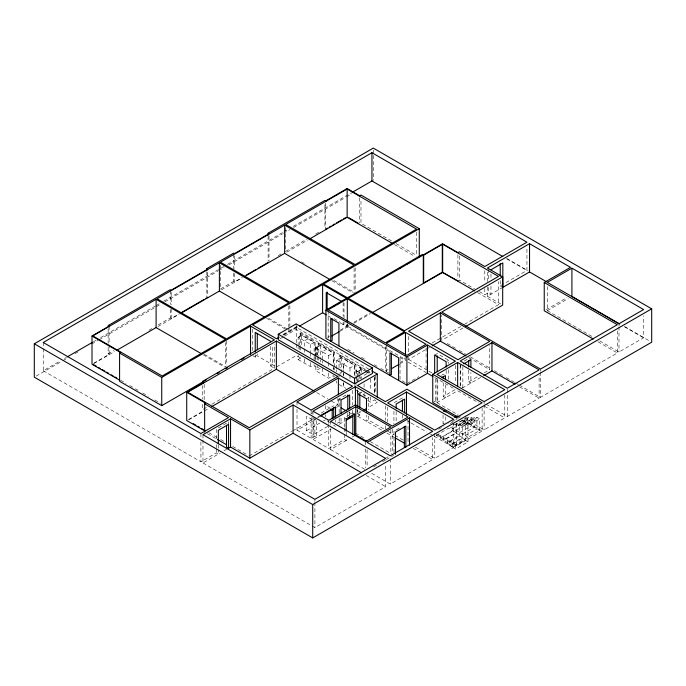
<?xml version="1.0" encoding="UTF-8"?>
<svg xmlns="http://www.w3.org/2000/svg" width="686" height="686" viewBox="0 0 686 686"><rect width="100%" height="100%" fill="white"/><g stroke="black" fill="none" stroke-linecap="round" stroke-linejoin="round"><path stroke-width="0.51" stroke-dasharray="3.43 2.57" d="M43.244 348.762L43.244 370.74L59.905 361.119M64.535 358.452L66.388 357.38M93.245 341.877L96.023 340.273M100.653 337.598L155.276 306.059M156.202 305.527L159.907 303.384M163.611 301.248L223.799 266.502M227.503 264.359L283.061 232.288M283.987 231.757L288.617 229.081M293.239 226.406L351.575 192.732M36.152 376.1L62.083 361.128M63.009 360.596L67.64 357.921M75.048 353.642L78.761 351.506M91.727 344.02L98.209 340.273M99.136 339.742L161.193 303.915M164.897 301.771L217.685 271.296M218.611 270.756L224.168 267.549M228.798 264.882L282.521 233.866M283.447 233.326L289.929 229.587M293.634 227.443L345.504 197.499M346.43 196.968L351.987 193.761M108.139 347.545L108.139 353.822L113.704 350.606M148.948 330.258L152.661 328.122M158.226 324.907L170.282 317.944L171.183 318.467L179.406 313.716M220.678 288.849L233.617 281.38L234.518 281.895L241.781 277.71M278.182 255.646L281.852 253.528M285.513 251.419L306.591 239.251M315.749 233.96L319.419 231.842M93.811 363.22L109.117 354.388L109.117 344.964M93.665 363.631L114.785 351.438M157.96 326.51L179.046 314.334M221.338 289.921L242.441 277.736M286.645 252.216L307.722 240.04M283.327 334.305L288.823 331.132L288.823 327.994M297.201 326.296L289.861 330.532L289.861 327.394M282.769 335.085L296.266 327.299L369.891 369.805M283.918 335.111L298.659 326.605M280.068 338.73L283.644 336.672M284.536 336.157L296.155 329.452L365.981 369.771M252.894 355.734L255.235 357.089L257.293 355.905L257.293 353.847M299.731 345.118L299.731 333.722L300.7 333.156L315.114 341.474L315.114 355.983M298.136 337.298L301.669 335.257L314.119 342.451L310.664 344.441L298.136 337.298L298.136 345.787M307.894 338.85L304.361 340.891L304.361 353.624M270.55 346.379L270.55 365.93L272.608 364.746L272.608 345.187M349.243 324.967L347.39 326.039L344.02 324.092L343.111 324.615L343.111 321.434M299.731 333.722L314.137 342.04L315.114 341.474M206.357 407.458L202.679 409.585L202.679 403.308M211.88 404.277L274.417 368.168L274.417 344.098M276.475 366.976L296.266 355.554L299.731 357.552L300.7 356.994L301.669 357.543L298.136 359.584L298.136 355.339M327.702 337.401L329.486 336.372M340.222 330.172L346.481 326.562L346.481 324.469M353.882 322.291L369.634 313.193M317.755 355.348L317.755 343.78L318.81 343.171L334.425 352.192L334.425 366.907M340.024 331.252L347.313 327.042L389.717 351.515M353.796 323.312L370.474 313.682M188.556 419.472L203.262 410.983M188.641 419.943L203.416 411.411M204.342 410.88L208.956 408.213M315.328 356.42L315.328 346.799L315.929 346.456L317.198 347.193L317.198 354.679M333.216 363.246L333.216 352.878L320.311 345.427L315.877 347.982L322.334 351.712L322.257 360.047M326.759 349.157L322.257 351.755L328.714 355.477L333.216 352.878M298.136 359.584L310.664 366.727L314.119 364.738M317.755 343.78L333.37 352.793L334.425 352.192M457.905 280.9L459.328 280.077L474.789 289.003M315.114 365.312L314.137 365.878L317.755 367.962L318.81 367.362M339.03 367.585L339.03 355.974L340.162 355.331L356 364.472L356 381.356M315.877 366.633L315.877 370.783L320.311 368.219M226.509 423.176L216.304 429.067L216.304 440.463M336.697 368.691L336.697 360.433L341.499 357.663L354.713 365.286L354.713 376.648M333.37 376.983L334.425 376.374L333.216 375.679L328.714 378.278L315.877 370.783M336.697 360.433L343.3 364.249L348.102 361.479M343.377 369.368L343.377 364.206L349.98 368.022L354.713 365.286M339.03 355.974L354.868 365.124L356 364.472M479.343 291.627L484.796 294.783L488.372 292.716L490.97 294.217L490.97 285.719M500.231 280.557L500.231 285.873L526.942 270.455L526.942 247.432M359.438 374.024L359.438 367.67L360.261 367.199L367.473 371.358M358.101 371.512L356 370.817L358.101 371.512L358.101 376.811M487.394 286.859L487.394 296.283L501.912 287.897M43.244 370.74L200.921 461.781L216.304 452.906L218.354 454.089L218.354 449.939M357.646 377.068L357.595 371.546L361.642 369.205L364.429 370.809M202.979 439.94L202.979 462.964L220.215 453.017M223.928 450.873L226.706 449.27M364.086 375.293L368.133 372.952M358.101 377.866L358.101 381.047L356 380.353L357.646 381.305L357.595 377.857M432.12 343.009L460.709 326.51M464.396 324.375L498.508 304.678L498.508 281.654M311.032 413.727L312.825 412.689M388.053 369.505L385.318 371.083L385.318 345.967M399.904 362.662L404.457 360.03L404.457 357.938M386.321 344.449L386.321 371.666L388.147 370.612M399.989 363.769L405.46 360.613L405.46 357.475M339.158 412.655L339.158 398.935L347.793 393.944M408.573 357.363L408.573 359.455L425.817 349.5M426.726 348.977L429.445 347.399M462.964 328.054L441.715 340.316L441.715 315.2M321.151 413.058L333.705 405.803M249.198 455.967L291.679 431.443M292.596 430.911L313.836 418.649M336.003 405.855L337.846 404.783L337.846 398.506M357.775 393.755L359.833 392.564L368.545 397.597L368.545 409.885M317.627 417.242L319.419 416.205M359.215 393.755L361.642 392.349L360.261 391.552L359.438 392.032L354.868 389.391M327.728 426.358L313.373 434.65L306.548 430.705L306.548 416.316L313.373 420.261L316.966 418.186M317.858 417.671L319.659 416.634M297.012 409.268L297.012 430.199L315.397 419.583M336.534 407.381L338.378 406.318L338.378 398.995M434.667 355.108L437.222 353.633L448.704 360.261L448.704 363.46M306.548 430.705L320.002 422.936M323.595 420.861L325.387 419.823M366.487 398.78L368.545 397.597M367.79 400.581L370.577 402.185L374.633 399.844L375.576 400.392L374.753 400.873L377.257 402.313L368.262 407.51M344.415 427.121L344.415 417.834L352.827 412.981L354.611 414.01M297.012 430.199L311.127 438.345L314.865 436.185L316.726 437.265L316.726 419.815M337.341 423.211L339.158 422.164L341.019 423.236L341.019 416.899M406.952 383.568L418.794 376.734M447.006 361.248L448.704 360.261M312.988 416.393L312.988 439.417L331.081 428.973M339.201 424.282L344.475 421.238M357.475 408.504L357.475 413.735L361.068 411.66M357.775 410.142L357.775 416.291L359.833 415.099L359.833 411.008M546.047 309.712L566.868 297.69M547.299 286.559L547.299 310.638L568.265 298.521M464.208 361.068L468.675 358.486L470.896 359.773M402.425 397.863L393.935 402.768L393.935 404.877M441.527 375.285L443.225 374.307L445.446 375.585M383.637 428.844L368.545 420.132L366.487 421.315L366.487 415.176M312.988 439.417L328.774 448.533L344.415 439.503L346.207 440.532L346.207 437.436M330.558 428.63L330.558 449.562L348.728 439.074M352.09 437.136L354.611 435.679M433.458 402.133L435.567 400.916L437.788 402.193L437.788 380.01L435.567 378.723L435.567 400.916M443.225 382.762L443.225 396.499L455.418 389.451M468.675 370.148L468.675 381.802L478.751 375.988M484.247 372.815L489.744 369.643L489.744 345.564M436.973 378.595L436.973 402.673L457.639 390.737L478.905 403.008M460.64 364.18L460.64 386.441L462.861 387.719L480.972 377.266M399.166 428.244L393.987 431.237L393.987 453.42M386.347 457.836L388.147 456.79M438.603 429.213L443.945 426.135M373.51 466.96L378.998 463.796M382.659 461.678L385.403 460.092M386.321 459.569L393.635 455.341M452.331 421.461L460.435 416.779L460.435 417.645M453.232 421.804L448.73 424.411L448.73 423.545M436.27 435.327L448.73 428.133L452.932 430.559L440.472 437.754L436.27 435.327L436.27 434.032M443.602 437.574L443.602 440.429L456.061 433.235L456.061 423.879L466.874 417.637M459.766 424.282L471.479 417.525L474.155 419.069L462.441 425.826L459.766 424.282L459.766 436.073L447.306 443.267L447.306 439.709M452.932 428.57L464.636 421.804L464.636 419.206L452.932 425.972L452.932 430.911L440.472 438.105L440.472 435.764M462.441 424.351L474.155 417.594L476.933 419.197L465.219 425.955L462.441 424.351L462.441 438.311L449.982 445.506L449.982 441.252M452.76 442.856L452.76 447.452L465.219 440.258L465.219 424.051L476.933 417.285L479.711 418.889L479.711 430.508L455.538 444.459L437.111 433.818M456.061 430.379L467.775 423.622L467.775 417.114L471.479 419.257L459.766 426.015L456.061 423.879M465.219 424.051L467.998 425.654L479.711 418.889M459.766 432.514L471.479 425.757L471.479 417.525M462.441 434.058L474.155 427.301L474.155 417.594M465.219 435.661L476.933 428.904L476.933 417.285M312.121 525.982L314.9 527.585L385.704 486.7L385.704 464.722M371.743 473.34L390.291 484.05L432.72 459.56L432.72 437.582M415.364 447.161L434.778 458.368L453.609 447.495L453.609 423.425M437.085 434.873L456.284 445.951L482.121 431.04L482.121 408.016M464.705 418.683L484.11 429.89L504.785 417.954L504.785 394.93M486.074 404.208L507.34 416.479L539.11 398.137L539.11 375.113M519.259 385.086L540.482 397.34L617.349 352.964L617.349 330.986M599.684 340.882L618.986 352.021L643.605 337.804L643.605 315.826M452.76 447.452L455.538 449.056L467.998 441.861L467.998 425.654M506.928 258.613L528.271 270.936M624.783 326.656L649.848 341.131M506.517 258.665L526.942 270.455M624.303 326.665L643.605 337.804M547.299 310.638L593.253 337.16M597.918 341.748L617.349 352.964M500.231 285.873L502.829 287.374M391.517 240.923L360.973 223.293L360.973 199.223M396.148 243.599L416.513 255.355M487.394 296.283L501.792 304.593M394.356 244.55L414.721 256.307M477.456 292.528L498.508 304.678M447.255 343.515L455.564 348.308M459.26 350.443L465.717 354.173M470.33 356.84L490.636 368.562M494.332 370.697L502.641 375.491M506.328 377.626L514.637 382.419M515.563 382.951L518.333 384.554M468.701 357.492L489.744 369.643M519.696 386.93L539.11 398.137M301.463 261.829L304.241 263.433M333.868 280.54L355.159 292.836M331.861 280.634L353.153 292.922M468.675 381.802L470.896 383.088L470.896 372.489M408.573 359.455L427.978 370.663M428.904 371.195L432.6 373.33M348.239 326.527L404.457 358.984M333.988 318.647L340.35 322.326M328.002 315.886L330.669 317.429M340.445 323.072L346.481 326.562M399.852 357.372L404.457 360.03M408.153 362.165L426.092 372.524L426.092 347.408M434.667 377.471L454.492 388.919M484.445 406.215L504.785 417.954M443.225 396.499L445.446 397.777L445.446 382.985M347.691 349.363L354.113 353.067M361.453 357.303L365.124 359.43M374.307 364.729L377.06 366.315M380.73 368.433L384.4 370.551M386.321 371.666L390.548 374.102M405.22 382.574L400.032 379.581L400.032 356.952M465.425 417.577L467.775 418.94L456.061 425.697L452.932 423.888M436.973 402.673L458.231 414.944M462.921 419.952L482.121 431.04M462.115 420.355L479.711 430.508M366.899 370.294L370.577 372.421M368.373 371.872L370.174 372.918M359.438 367.67L364.841 370.792M365.741 371.315L369.351 373.39M365.355 371.349L369.994 374.024M268.569 318.244L288.009 329.469M266.605 318.304L286.971 330.06M315.328 346.799L316.598 347.536L316.598 357.157M357.595 371.546L362.225 374.222M450.41 427.112L467.998 437.265M452.932 430.911L456.061 432.72L443.602 439.915L440.472 438.105M456.061 433.235L459.766 435.378L447.306 442.573L443.602 440.429M459.766 436.073L462.441 437.617L449.982 444.811L447.306 443.267M462.441 438.311L465.219 439.915L452.76 447.109L449.982 445.506M465.219 440.258L467.998 441.861M407.398 420.81L410.168 422.413M411.094 422.945L426.803 432.017M430.508 434.152L433.278 435.756M434.204 436.287L453.609 447.495M339.176 384.572L345.855 388.345M339.158 398.935L341.019 400.007M255.732 354.996L274.932 366.084M357.475 413.735L359.833 415.099M387.633 431.151L394.107 434.89M395.033 435.421L403.351 440.223M270.55 365.93L274.417 368.168M316.743 392.598L327.754 398.96M331.424 401.078L337.846 404.783M357.775 416.291L382.179 430.379M386.801 433.046L394.184 437.316M413.238 448.31L432.72 459.56M348.96 412.432L351.609 413.958M330.506 408.393L325.387 405.435L325.387 410.58M344.415 417.834L346.207 418.863M355.52 433.089L364.729 438.405M370.26 441.595L391.44 453.823M327.093 420.81L331.364 423.279M333.705 425.311L335.565 426.383M204.256 354.302L226.483 367.13M203.322 354.842L224.614 367.139M330.558 449.562L365.612 469.807M366.255 475.475L385.704 486.7M108.139 353.822L109.117 354.388M120.522 380.198L126.078 383.405M129.783 385.541L134.413 388.216M135.339 388.748L138.109 390.351M142.739 393.027L148.296 396.234M154.779 399.972L160.335 403.179M208.827 432.66L217.085 437.428M220.755 439.546L225.342 442.196M232.683 446.432L248.281 455.435M207.395 433.681L216.57 438.98M202.979 462.964L311.195 525.45M618.986 323.766L618.986 325.859M618.986 326.905L618.986 352.021M540.482 369.085L540.482 371.177M540.482 372.224L540.482 397.34M507.34 389.271L507.34 416.479M490.97 274.031L490.97 279.339M488.372 269.341L488.372 279.965M488.372 287.408L488.372 292.716M487.394 272.213L487.394 281.629M484.796 270.713L484.796 282.22M484.796 288.497L484.796 294.783M484.11 401.627L484.11 403.72M484.11 404.766L484.11 429.89M462.861 366.521L462.861 387.719M460.195 365.192L460.195 386.124M459.328 256.007L459.328 280.077M457.905 254.738L457.905 278.808M456.284 417.697L456.284 419.789M456.284 423.974L456.284 445.951M455.538 444.459L455.538 449.056M455.418 365.381L455.418 383.174M448.704 369.848L448.704 381.562M446.149 370.26L446.149 374.522M445.806 416.805L445.806 422.825M443.053 414.893L443.053 423.931M434.778 433.252L434.778 458.368M416.574 232.262L416.574 256.332M408.573 336.432L408.573 352.132M408.041 420.192L408.041 444.262M402.425 414.773L402.425 420.055M396.148 411.446L396.148 423.065M393.935 411.223L393.935 423.897M392.366 429.239L392.366 452.263M390.857 430.113L390.857 453.137M390.291 458.934L390.291 484.05M387.633 407.081L387.633 421.736M385.412 405.803L385.412 420.449M385.412 425.689L385.412 428.827M375.576 376.039L375.576 394.038M374.753 377.574L374.753 393.455M374.633 376.7L374.633 393.532M373.287 150.174L373.287 154.341M373.287 155.388L373.287 180.418M370.577 379.041L370.577 390.617M370.577 396.928L370.577 402.185M368.545 416.033L368.545 420.132M367.104 449.733L367.104 467.518M365.612 441.544L365.612 444.682M365.612 448.876L365.612 467.706M364.086 383.714L364.086 387.916M364.086 393.181L364.086 397.383M361.642 369.205L361.642 372.361M361.642 376.571L361.642 378.672M360.261 367.199L360.261 372.489M360.261 376.725L360.261 378.844M359.696 197.868L359.696 222.984M359.438 375.088L359.438 379.324M357.595 390.48L357.595 394.69M357.475 389.665L357.475 392.804M356.446 370.56L356.446 375.851M356.446 376.914L356.446 380.095M356 382.411L356 385.575M355.159 267.712L355.159 291.782M354.868 365.124L354.868 376.725M354.868 385.172L354.868 388.336M354.079 268.346L354.079 292.416M352.493 390.394L352.493 405.049M352.493 410.279L352.493 413.418M349.98 368.022L349.98 374.213M349.98 375.242L349.98 379.375M349.654 411.917L349.654 415.081M347.793 412.955L347.793 417.174M347.39 323.938L347.39 326.039M347.313 323.903L347.313 327.042M346.207 432.274L346.207 436.407M344.415 428.15L344.415 433.312M344.415 434.341L344.415 439.503M344.02 302.878L344.02 317.721M344.02 321.966L344.02 324.092M343.377 373.493L343.377 375.559M343.377 382.788L343.3 386.955L343.3 382.831M343.3 364.249L343.3 371.478M343.3 372.507L343.3 375.602M343.111 302.337L343.111 316.126M341.499 357.663L341.499 375.208M340.162 355.331L340.162 367.988M340.162 372.215L340.162 374.324M339.158 417.937L339.158 422.164M339.03 373.913L339.03 377.086M336.697 369.728L336.697 371.795M336.697 381.082L336.697 383.148M335.565 420.226L335.565 422.276M334.425 367.962L334.425 370.063M333.37 352.793L333.37 363.314M333.37 367.516L333.37 369.617M333.216 367.387L333.216 369.462M330.558 421.307L330.558 424.445M328.714 355.477L328.714 361.694M328.714 362.731L328.714 366.881M328.714 373.098L328.714 378.278M328.774 420.278L328.774 423.416M328.774 424.463L328.774 448.533M328.174 310.887L328.174 338.095M325.739 202.979L325.739 229.141M325.387 414.687L325.387 416.745M324.915 204.6L324.915 227.623M322.334 361.033L322.257 363.151M322.334 368.288L322.257 374.547M320.311 345.427L320.311 358.898M320.311 359.936L320.311 362.002M318.81 343.171L318.81 355.794M318.81 356.84L318.81 361.05M317.755 356.403L317.755 360.604M317.755 365.861L317.755 367.962M315.929 346.456L315.877 356.274M315.877 357.312L315.877 360.416M315.114 357.02L315.114 359.095M314.865 417.714L314.865 436.185M314.9 499.322L314.9 501.423M314.9 502.469L314.9 527.585M314.137 342.04L314.137 355.511M314.119 356.248L314.137 359.661M313.373 420.261L313.373 434.65M312.988 411.163L312.988 415.347M311.127 410.091L311.127 413.229M311.127 417.414L311.127 438.345M310.664 344.441L310.664 351.867M310.664 352.93L310.664 357.174M310.664 362.482L310.664 366.727M304.438 358.889L304.361 363.177M301.669 335.257L301.669 345.873M300.7 333.156L300.7 345.59M300.7 346.627L300.7 350.769M299.731 346.156L299.731 350.297M298.136 346.85L298.136 348.968M297.012 401.945L297.012 405.083M296.266 327.299L296.266 342.991M296.266 344.046L296.266 348.231M296.155 323.903L296.155 329.452M289.861 305.416L289.861 326.347M288.823 306.016L288.823 326.948M285.728 227.632L285.728 251.702M269.006 235.821L269.006 260.937M268.106 236.353L268.106 261.469M255.235 355.031L255.235 357.089M252.602 329.126L252.602 351.103M234.518 255.732L234.518 268.295M234.518 273.525L234.518 281.895M233.617 254.172L233.617 268.818M233.617 273.002L233.617 281.38M228.489 421.796L228.489 423.888M226.483 340.959L226.483 365.029M225.54 342.554L225.54 366.624M220.429 265.328L220.429 289.398M218.354 444.76L218.354 448.91M216.304 444.614L216.304 447.718M216.304 448.755L216.304 452.906M207.721 272.248L207.721 296.318M206.82 271.733L206.82 296.849M204.179 384.289L204.179 399.981M202.979 434.71L202.979 438.894M202.679 385.515L202.679 399.115M200.921 433.526L200.921 437.711M200.921 441.895L200.921 461.781M171.183 292.305L171.183 304.858M171.183 309.043L171.183 318.467M170.282 290.735L170.282 304.335M170.282 309.575L170.282 317.944M109.117 326.133L109.117 343.918M108.139 328.705L108.139 343.36M43.244 342.486L43.244 347.716M443.19 423.528A1.381 0.797 0 0 1 444.339 423.082"/><path stroke-width="1.03" d="M34.3 343.797L373.287 148.09L651.7 308.829L651.7 342.203L312.713 537.91L34.3 377.171L34.3 343.797L312.713 504.544L651.7 308.829M474.712 290.941L442.29 272.222L442.29 243.967L498.508 276.424L404.457 330.729L348.239 298.264L442.581 243.796L457.905 252.645L459.328 251.822L484.796 266.528L526.942 242.192L371.949 152.712L43.244 342.486L200.921 433.526L228.489 417.611L204.642 403.84L204.642 432.094M206.82 270.687L206.82 268.595L233.617 253.117L234.518 253.64L269.006 233.729L268.106 233.214L268.106 235.307M268.106 233.214L324.915 200.415L326.176 201.135M325.739 200.887L347.15 188.53L359.696 195.767M119.647 380.216L92.01 364.257L92.01 336.003L109.117 326.133L108.139 325.567L170.282 289.689L171.183 290.204L207.721 269.109L206.82 268.595M156.099 299.328L92.747 335.9L162.179 375.988L225.54 339.416L156.099 299.328L156.099 327.582L201.47 353.77M219.391 262.789L157.043 298.779L226.483 338.867L288.823 302.878L219.391 262.789L219.391 291.044L264.753 317.232M284.639 225.119L220.429 262.189L289.861 302.277L354.079 265.199L284.639 225.119L284.639 253.374L330.009 279.562M347.142 189.036L285.728 224.485L355.159 264.573L416.574 229.115L347.142 189.036L347.142 217.291L392.503 243.479M67.314 356.849L92.318 342.408M352.501 192.191L371.949 180.967L502.812 256.521M359.258 196.025L360.973 195.038L419.283 228.704L419.283 256.958M182.142 312.139L204.068 299.482M205.894 298.419L207.721 297.364M246.317 275.086L256.298 269.324M258.116 268.277L268.097 262.515M325.739 229.141L327.522 228.112M329.306 227.083L331.089 226.054M332.873 225.025L334.665 223.996M336.449 222.967L341.8 219.872M343.583 218.843L345.367 217.814M116.62 350.375L156.099 327.582M180.881 313.279L219.391 291.044M244.276 276.672L284.639 253.374M309.558 238.985L347.142 217.291M202.439 382.153L161.742 405.649L119.587 381.313L119.587 353.058L120.564 352.493L92.01 336.003M119.587 353.058L161.742 377.394L250.544 326.124L274.417 339.904L202.679 381.33L202.679 383.423M432.866 376.434L427.472 373.321L406.909 385.198L325.91 338.438L325.91 310.183L346.481 298.307L322.609 284.519L252.602 324.932L276.475 338.721L279.176 337.16M419.283 228.704L323.518 283.995L347.39 297.775L422.456 254.446L423.674 255.149L442.667 244.182L442.667 272.436L372.327 312.61M278.284 334.219L296.155 323.903L372.412 367.936L372.412 373.484L354.551 383.791L278.284 339.767L278.284 334.219L354.551 378.252L372.412 367.936M204.291 381.082L206.143 380.018M217.239 373.604L219.091 372.541M225.565 368.802L227.418 367.73M241.292 359.721L244.07 358.118M299.576 326.073L322.609 312.773L326.227 314.865M333.645 306.402L335.488 305.339M337.332 304.275L339.167 303.212M369.557 285.668L372.318 284.073M374.162 283.009L376.005 281.946M399.029 268.655L400.873 267.591M407.312 263.87L409.156 262.807M347.313 298.787L328.174 309.84L385.318 342.829L404.457 331.775L347.313 298.787L347.313 321.811M204.788 430.962L186.721 420.535L186.721 392.272L204.179 382.196L202.679 381.33M276.372 341.036L187.724 392.221L249.198 427.712L337.846 376.528L276.372 341.036L276.372 369.291L211.734 406.609M204.642 403.84L205.697 403.231L186.721 392.272M331.818 335.986L339.116 331.775M424.205 282.666L441.39 272.745M442.29 272.222L457.905 280.9M593.287 339.073L544.238 310.758L544.238 282.495L570.495 267.343L529.541 243.693L487.394 268.029L502.692 276.852L502.692 305.116L465.743 326.45M230.547 418.794L202.979 434.71L314.9 499.322L385.704 458.445L293.076 404.972L249.841 429.933L230.547 418.794L230.547 447.049L249.841 458.188L293.076 433.226L361.616 472.8M490.97 269.778L502.829 262.927L502.829 287.374L529.541 271.956L546.828 281.937M405.46 332.358L386.321 343.403L406.952 355.314L426.092 344.261L405.46 332.358L405.46 355.382M440.335 312.859L408.573 331.201L457.974 359.721L489.744 341.379L440.335 312.859L440.335 341.114L465.957 355.905M502.692 276.852L441.715 312.061L540.482 369.085L617.349 324.71L544.238 282.495M338.378 378.063L297.012 401.945L311.127 410.091L352.493 386.209L338.378 378.063L338.378 394.81M226.509 425.243L226.509 447.006L228.567 448.198L230.547 447.049M355.417 386.672L312.988 411.163L328.774 420.278L355.52 404.834L392.366 426.1L408.041 417.054L355.417 386.672L355.417 405.512M377.257 397.083L377.257 374.059L357.475 385.481L385.412 401.619L406.918 389.202L456.284 417.697L482.121 402.785L432.755 374.282L432.755 402.536L457.442 416.788M325.91 310.183L406.909 356.943L427.472 345.067L455.418 361.196L432.755 374.282M391.792 368.502L399.08 364.292M432.171 345.83L440.335 341.114M571.918 268.166L547.299 282.375L618.986 323.766L643.605 309.549L571.918 268.166L571.918 296.421L619.707 324.015M320.319 415.69L335.565 406.884L335.565 417.148M320.551 416.11L332.221 409.379L332.221 418.632M331.947 410.031L333.782 408.976M355.802 406.738L330.558 421.307L365.612 441.544L390.857 426.975L355.802 406.738L355.802 434.993L366.873 441.381M346.198 420.244L352.947 416.351M363.769 410.108L366.461 408.547M406.472 392.023L387.633 402.896L434.778 430.113L453.609 419.24L406.472 392.023L406.472 415.047M457.639 362.482L436.973 374.41L484.11 401.627L504.785 389.699L457.639 362.482L457.639 386.552M491.965 342.666L460.195 361.007L507.34 388.225L539.11 369.883L491.965 342.666L491.965 370.92L515.075 384.263M463.753 363.889L470.896 359.773L470.896 367.19M442.041 377.549L445.446 375.585L445.446 379.812M355.802 434.993L354.611 435.679L354.611 414.01L346.207 418.863L346.207 431.245M409.525 417.911L367.104 442.401L390.291 455.796L432.72 431.305L409.525 417.911L409.525 445.12M483.716 375.679L491.965 370.92M454.732 417.474L457.433 415.913L458.934 416.779M348.942 217.822L357.903 222.993M341.336 301.308L326.227 292.588L326.227 310.621M371.735 370.869L377.257 374.059M270.55 341.234L255.235 332.393L255.235 351.944M276.372 369.291L313.991 391.011M395.11 437.848L404.346 443.173M341.019 407.844L346.319 410.905M348.411 417.534L349.654 418.254L349.654 416.136M93.673 364.695L96.452 366.298M98.304 367.37L100.156 368.433M102.008 369.505L104.787 371.109M106.639 372.181L108.491 373.244M111.261 374.848L113.113 375.919M114.965 376.991L116.817 378.055M193.229 423.656L195.982 425.243M197.817 426.298L199.652 427.361M201.487 428.424L203.322 429.479M217.488 439.512L226.663 444.802M529.541 243.693L529.541 271.956M500.231 263.553L500.231 276.304M468.675 360.604L468.675 366.967M446.149 367.061L446.149 361.736L434.667 355.108L434.667 373.21M443.225 376.417L443.225 378.535M437.222 355.768L437.222 371.735M427.472 345.067L427.472 373.321M423.674 255.149L423.674 283.404M423.296 254.935L423.296 283.189M406.909 356.943L406.909 385.198M405.829 447.246L405.829 426.109L395.47 432.094L395.47 454.286M404.637 412.886L404.637 399.149L396.148 404.045L396.148 408.273M404.346 426.315L404.346 447.443M402.425 399.981L402.425 411.6M398.6 380.404L398.6 357.783L389.965 352.793L389.965 375.422L391.397 374.59L391.397 352.998M371.949 152.712L371.949 180.967M366.487 412.097L366.487 398.78L357.775 393.755L357.775 407.072M359.833 394.613L359.833 407.93M354.551 378.252L354.551 383.791M352.827 415.039L352.827 434.65M349.654 408.745L349.654 395.025L341.019 400.007L341.019 413.735M347.793 395.007L347.793 409.782M338.918 345.95L338.918 323.149L330.738 318.424L330.738 341.225L332.17 340.393L332.17 318.638M333.705 407.861L333.705 418.126M327.136 292.065L327.136 310.098M322.609 284.519L322.609 312.773M312.713 504.544L312.713 537.91M293.076 404.972L293.076 433.226M257.293 333.259L257.293 349.731M250.544 326.124L250.544 354.379M249.841 429.933L249.841 458.188M228.567 448.198L228.567 424.36L218.354 430.251L218.354 443.722M161.742 377.394L161.742 405.649M443.388 411.308A1.381 0.797 0 0 1 445.043 411.12A1.381 0.797 0 0 1 445.78 411.986"/></g></svg>
